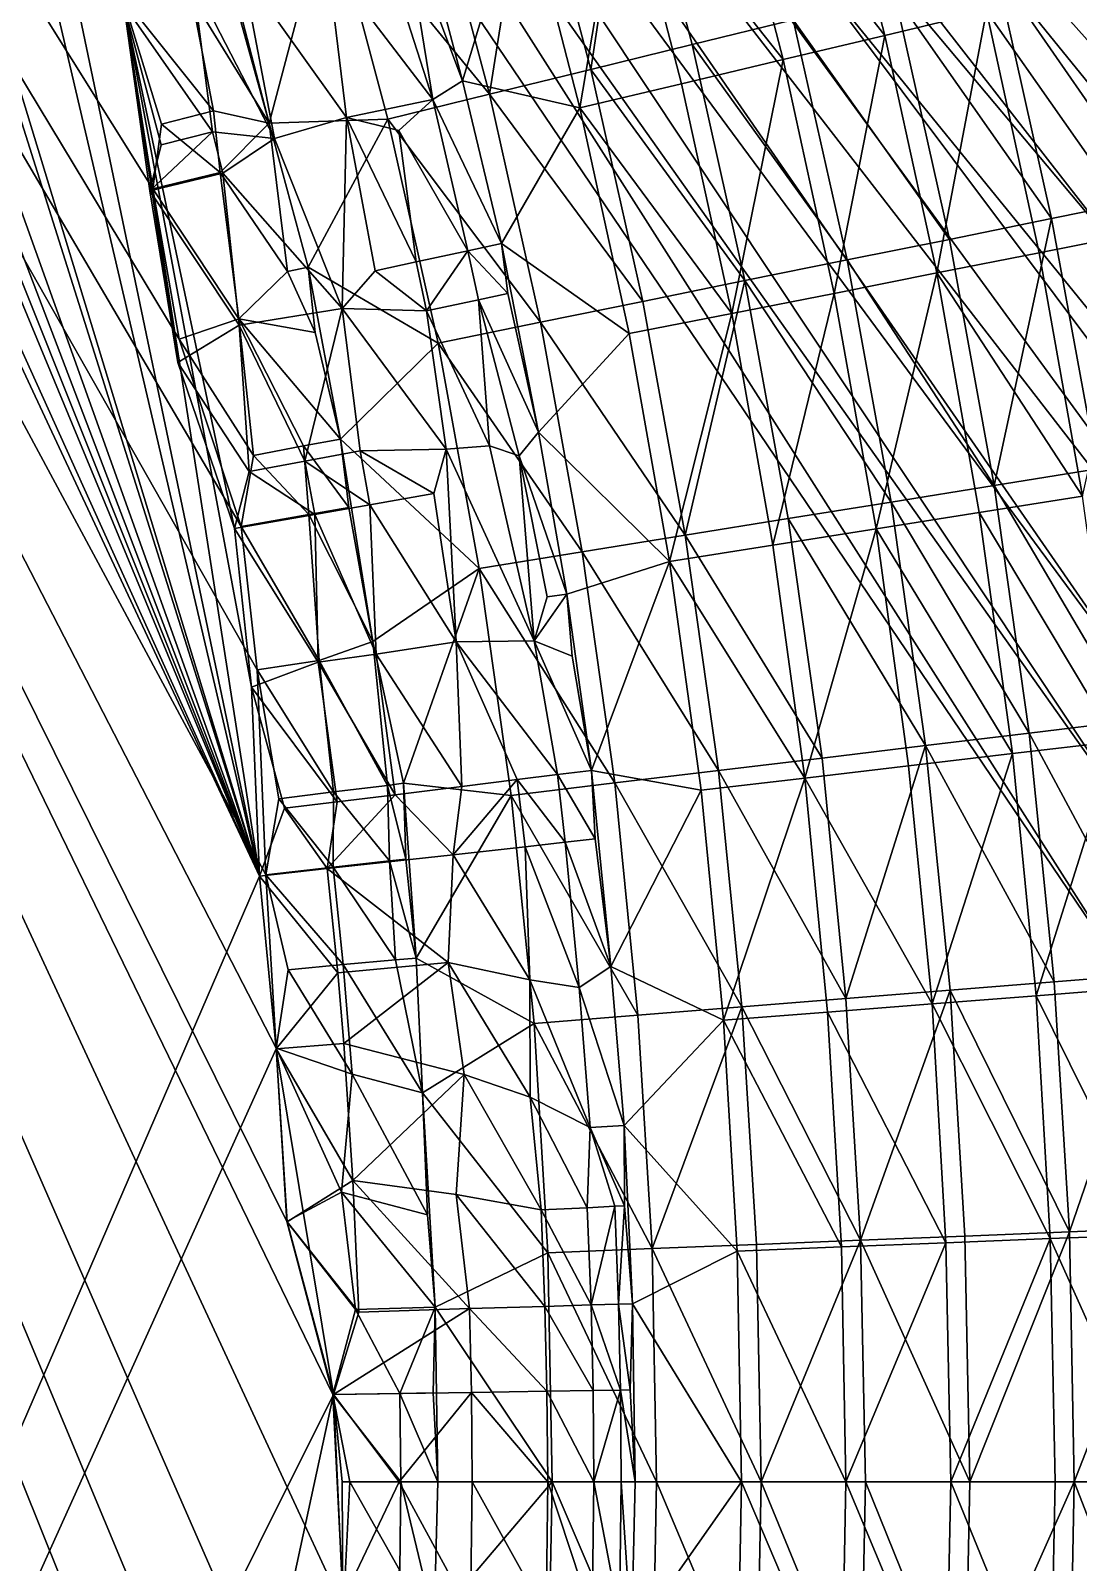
# Model space of a CAD drawing. Header units: metres. Extents: x -30 to 13953, y 0 to 4840.
# Drawn here: x 13424.1 to 13726.2, y 2396.8 to 2838.6 of the extents above; entities that cross this region are included whole.
import ezdxf

# ---------------------------------------------------------------- set-up
doc = ezdxf.new("R2010")
doc.units = ezdxf.units.M
doc.layers.add('SCOCCA', color=7, linetype='Continuous')

msp = doc.modelspace()

# ---------------------------------------------------------------- linework, layer by layer
at = {"layer": 'SCOCCA'}
for points in [[(13025, 3690, 1250), (13846.4, 2399.1, 1367), (13025, 1150, 1250)], [(13025, 3690, 1250), (13798.2, 2850.5, 1360.1), (13808.7, 2801.7, 1361.6)], [(13025, 3690, 1250), (13808.7, 2801.7, 1361.6), (13825.8, 2753.2, 1364.5)], [(13025, 3690, 1250), (13832.4, 2653.8, 1365), (13837.8, 2604.1, 1365.7)], [(13025, 3690, 1250), (13837.8, 2604.1, 1365.7), (13847.3, 2561.8, 1367.4)], [(13025, 3690, 1250), (13832.9, 2695.7, 1365.3), (13832.4, 2653.8, 1365)], [(13025, 3690, 1250), (13825.8, 2753.2, 1364.5), (13832.9, 2695.7, 1365.3)], [(13025, 3690, 1250), (13846.2, 2454.6, 1366.9), (13846.4, 2399.1, 1367)], [(13025, 3690, 1250), (13844.7, 2504.5, 1366.7), (13846.2, 2454.6, 1366.9)], [(13025, 3690, 1250), (13847.3, 2561.8, 1367.4), (13844.7, 2504.5, 1366.7)], [(12936.4, 3629, 4245), (13431, 1944.2, 4244.6), (13419.3, 1901.7, 4244.1)], [(12936.4, 3629, 4245), (13451.6, 1997.1, 4243.3), (13431, 1944.2, 4244.6)], [(12936.4, 3629, 4245), (13460.4, 2039, 4244.1), (13451.6, 1997.1, 4243.3)], [(12936.4, 3629, 4245), (13466.4, 2096.8, 4245), (13460.4, 2039, 4244.1)], [(12936.4, 3629, 4245), (13486.4, 2135.1, 4242.4), (13466.4, 2096.8, 4245)], [(12936.4, 3629, 4245), (13459.3, 2793, 4244.6), (13466.9, 2749.6, 4244.9)], [(12936.4, 3629, 4245), (13466.9, 2749.6, 4244.9), (13484.8, 2695.6, 4243.3)], [(12936.4, 3629, 4245), (13450.6, 2848.4, 4243.4), (13459.3, 2793, 4244.6)], [(12936.4, 3629, 4245), (13487.8, 2194.8, 4244.6), (13486.4, 2135.1, 4242.4)], [(12936.4, 3629, 4245), (13491.9, 2244.9, 4244.9), (13487.8, 2194.8, 4244.6)], [(12936.4, 3629, 4245), (13496, 2287.4, 4244.9), (13491.9, 2244.9, 4244.9)], [(12936.4, 3629, 4245), (13498, 2344.9, 4245), (13496, 2287.4, 4244.9)], [(12936.4, 3629, 4245), (13514.3, 2383.5, 4241.1), (13498, 2344.9, 4245)], [(12936.4, 3629, 4245), (13494.9, 2545.1, 4245), (13498, 2495.1, 4245)], [(12936.4, 3629, 4245), (13498, 2495.1, 4245), (13511.2, 2445.2, 4242.3)], [(12936.4, 3629, 4245), (13491.9, 2595.1, 4244.9), (13494.9, 2545.1, 4245)], [(12936.4, 3629, 4245), (13489.4, 2654.2, 4244.1), (13491.9, 2595.1, 4244.9)], [(12936.4, 3629, 4245), (13484.8, 2695.6, 4243.3), (13489.4, 2654.2, 4244.1)], [(12936.4, 3629, 4245), (13511.2, 2445.2, 4242.3), (13514.3, 2383.5, 4241.1)], [(13021.1, 3629, 1305), (13021.1, 1211, 1305), (13838.8, 2419.9, 1421.4)], [(13021.1, 3629, 1305), (13806.4, 2773.1, 1416.8), (13801.2, 2824.1, 1416.5)], [(13021.1, 3629, 1305), (13830, 2722.4, 1422.4), (13806.4, 2773.1, 1416.8)], [(13021.1, 3629, 1305), (13801.2, 2824.1, 1416.5), (13796.6, 2878.9, 1417.4)], [(13021.1, 3629, 1305), (13838.8, 2419.9, 1421.4), (13838, 2475.4, 1421.3)], [(13021.1, 3629, 1305), (13838, 2475.4, 1421.3), (13835.9, 2525.3, 1421)], [(13021.1, 3629, 1305), (13835.9, 2525.3, 1421), (13835.5, 2576, 1421.2)], [(13021.1, 3629, 1305), (13835.5, 2576, 1421.2), (13833.3, 2629.9, 1421.1)], [(13021.1, 3629, 1305), (13833.3, 2629.9, 1421.1), (13829.8, 2665.5, 1420.8)], [(13021.1, 3629, 1305), (13829.8, 2665.5, 1420.8), (13830, 2722.4, 1422.4)], [(13052.6, 3531.1, 4299.5), (12865.3, 1150, 4299.9), (13490.1, 2594.7, 4300)], [(13052.6, 3531.1, 4299.5), (13490.1, 2594.7, 4300), (13084.4, 3492, 4299.9)], [(13084.4, 3492, 4299.9), (13490.1, 2594.7, 4300), (13149.9, 3416.2, 4299.9)], [(13149.9, 3416.2, 4299.9), (13490.1, 2594.7, 4300), (13178.4, 3374.9, 4300)], [(13178.4, 3374.9, 4300), (13490.1, 2594.7, 4300), (13208, 3334.6, 4300)], [(13208, 3334.6, 4300), (13490.1, 2594.7, 4300), (13239.9, 3293.5, 4299.9)], [(13239.9, 3293.5, 4299.9), (13490.1, 2594.7, 4300), (13295.7, 3210.7, 4299.5)], [(13295.7, 3210.7, 4299.5), (13490.1, 2594.7, 4300), (13316.1, 3165.8, 4299.9)], [(13316.1, 3165.8, 4299.9), (13490.1, 2594.7, 4300), (13399.1, 2983.7, 4299.9)], [(13399.1, 2983.7, 4299.9), (13490.1, 2594.7, 4300), (13428.9, 2888.1, 4300)], [(13670.4, 2837.2, 3291.6), (13652.8, 2905.2, 3291.6), (13623.8, 2897.1, 3521.9)], [(13699.7, 2844.2, 3061.2), (13652.8, 2905.2, 3291.6), (13670.4, 2837.2, 3291.6)], [(13596.9, 2902, 3285.4), (13585.6, 2827.4, 3515.5), (13568, 2893.7, 3515.5)], [(13614.8, 2834.6, 3285.4), (13585.6, 2827.4, 3515.5), (13596.9, 2902, 3285.4)], [(13644, 2841.7, 3055.3), (13614.8, 2834.6, 3285.4), (13596.9, 2902, 3285.4)], [(13641.1, 2830.3, 3521.9), (13623.8, 2897.1, 3521.9), (13594.8, 2888.9, 3752.3)], [(13670.4, 2837.2, 3291.6), (13623.8, 2897.1, 3521.9), (13641.1, 2830.3, 3521.9)], [(13568, 2893.7, 3515.5), (13556.4, 2820.3, 3745.6), (13539.1, 2885.3, 3745.6)], [(13585.6, 2827.4, 3515.5), (13556.4, 2820.3, 3745.6), (13568, 2893.7, 3515.5)], [(13428.9, 2888.1, 4300), (13490.1, 2594.7, 4300), (13451, 2846, 4299.3)], [(13556.4, 2820.3, 3745.6), (13510.1, 2877, 3975.8), (13539.1, 2885.3, 3745.6)], [(13594.8, 2888.9, 3752.3), (13565.8, 2880.8, 3982.6), (13582.5, 2816.3, 3982.6)], [(13611.8, 2823.3, 3752.3), (13594.8, 2888.9, 3752.3), (13582.5, 2816.3, 3982.6)], [(13641.1, 2830.3, 3521.9), (13594.8, 2888.9, 3752.3), (13611.8, 2823.3, 3752.3)], [(13565.8, 2880.8, 3982.6), (13535.4, 2874.3, 4218), (13548.6, 2824.1, 4218)], [(13582.5, 2816.3, 3982.6), (13565.8, 2880.8, 3982.6), (13548.6, 2824.1, 4218)], [(13510.1, 2877, 3975.8), (13492.9, 2811.9, 4216.5), (13478.4, 2867.9, 4215)], [(13527.1, 2813.1, 3975.8), (13492.9, 2811.9, 4216.5), (13510.1, 2877, 3975.8)], [(13556.4, 2820.3, 3745.6), (13527.1, 2813.1, 3975.8), (13510.1, 2877, 3975.8)], [(13532, 2868.5, 4235.5), (13548.6, 2824.1, 4218), (13535.4, 2874.3, 4218)], [(13481.9, 2851.3, 4218.6), (13478.4, 2867.9, 4215), (13492.9, 2811.9, 4216.5)], [(13509.7, 2858.5, 4271.6), (13540.1, 2818.7, 4245.2), (13523.8, 2869.3, 4251)], [(13523.8, 2869.3, 4251), (13540.1, 2818.7, 4245.2), (13532, 2868.5, 4235.5)], [(13532, 2868.5, 4235.5), (13540.1, 2818.7, 4245.2), (13548.6, 2824.1, 4218)], [(13748, 2790.4, 2364.9), (13702.5, 2856, 2595), (13731.7, 2863.2, 2364.9)], [(13485.3, 2855.5, 4289.2), (13515.2, 2813.5, 4276.7), (13509.7, 2858.5, 4271.6)], [(13509.7, 2858.5, 4271.6), (13515.2, 2813.5, 4276.7), (13540.1, 2818.7, 4245.2)], [(13470.9, 2853.3, 4295.3), (13494.4, 2807.5, 4291), (13485.3, 2855.5, 4289.2)], [(13485.3, 2855.5, 4289.2), (13494.4, 2807.5, 4291), (13515.2, 2813.5, 4276.7)], [(13718.5, 2784.4, 2595), (13673.3, 2848.9, 2825.1), (13702.5, 2856, 2595)], [(13748, 2790.4, 2364.9), (13718.5, 2784.4, 2595), (13702.5, 2856, 2595)], [(13451, 2846, 4299.3), (13476.5, 2809.4, 4296.8), (13470.9, 2853.3, 4295.3)], [(13470.6, 2848.2, 4234.4), (13481.9, 2851.3, 4218.6), (13492.9, 2811.9, 4216.5)], [(13470.9, 2853.3, 4295.3), (13476.5, 2809.4, 4296.8), (13494.4, 2807.5, 4291)], [(13744.5, 2780.4, 2830.9), (13729, 2851.2, 2830.9), (13699.7, 2844.2, 3061.2)], [(13461.8, 2811.6, 4243.5), (13459.3, 2793, 4244.6), (13450.6, 2848.4, 4243.4)], [(13450.6, 2848.4, 4243.4), (13476.8, 2815.5, 4236.1), (13461.8, 2811.6, 4243.5)], [(13450.6, 2848.4, 4243.4), (13470.6, 2848.2, 4234.4), (13476.8, 2815.5, 4236.1)], [(13451, 2846, 4299.3), (13466.5, 2742.9, 4300), (13458.5, 2792.4, 4299.9)], [(13451, 2846, 4299.3), (13482.9, 2695, 4299.5), (13466.5, 2742.9, 4300)], [(13461.7, 2805.7, 4299.6), (13451, 2846, 4299.3), (13458.5, 2792.4, 4299.9)], [(13451, 2846, 4299.3), (13461.7, 2805.7, 4299.6), (13476.5, 2809.4, 4296.8)], [(13451, 2846, 4299.3), (13490.1, 2594.7, 4300), (13487.8, 2649.2, 4299.8)], [(13451, 2846, 4299.3), (13487.8, 2649.2, 4299.8), (13482.9, 2695, 4299.5)], [(13470.6, 2848.2, 4234.4), (13492.9, 2811.9, 4216.5), (13476.8, 2815.5, 4236.1)], [(13689, 2778.4, 2825.1), (13644, 2841.7, 3055.3), (13673.3, 2848.9, 2825.1)], [(13718.5, 2784.4, 2595), (13689, 2778.4, 2825.1), (13673.3, 2848.9, 2825.1)], [(13659.5, 2772.5, 3055.3), (13614.8, 2834.6, 3285.4), (13644, 2841.7, 3055.3)], [(13689, 2778.4, 2825.1), (13659.5, 2772.5, 3055.3), (13644, 2841.7, 3055.3)], [(13699.7, 2844.2, 3061.2), (13670.4, 2837.2, 3291.6), (13685.4, 2768.7, 3291.6)], [(13714.9, 2774.5, 3061.2), (13699.7, 2844.2, 3061.2), (13685.4, 2768.7, 3291.6)], [(13744.5, 2780.4, 2830.9), (13699.7, 2844.2, 3061.2), (13714.9, 2774.5, 3061.2)], [(13670.4, 2837.2, 3291.6), (13641.1, 2830.3, 3521.9), (13655.8, 2762.8, 3521.9)], [(13685.4, 2768.7, 3291.6), (13670.4, 2837.2, 3291.6), (13655.8, 2762.8, 3521.9)], [(13630, 2766.5, 3285.4), (13585.6, 2827.4, 3515.5), (13614.8, 2834.6, 3285.4)], [(13659.5, 2772.5, 3055.3), (13630, 2766.5, 3285.4), (13614.8, 2834.6, 3285.4)], [(13641.1, 2830.3, 3521.9), (13611.8, 2823.3, 3752.3), (13626.3, 2757, 3752.3)], [(13655.8, 2762.8, 3521.9), (13641.1, 2830.3, 3521.9), (13626.3, 2757, 3752.3)], [(13540.1, 2818.7, 4245.2), (13559.9, 2777.2, 4216.3), (13548.6, 2824.1, 4218)], [(13582.5, 2816.3, 3982.6), (13548.6, 2824.1, 4218), (13559.9, 2777.2, 4216.3)], [(13600.6, 2760.5, 3515.5), (13556.4, 2820.3, 3745.6), (13585.6, 2827.4, 3515.5)], [(13626.3, 2757, 3752.3), (13611.8, 2823.3, 3752.3), (13582.5, 2816.3, 3982.6)], [(13630, 2766.5, 3285.4), (13600.6, 2760.5, 3515.5), (13585.6, 2827.4, 3515.5)], [(13515.2, 2813.5, 4276.7), (13530.3, 2809.8, 4263.8), (13540.1, 2818.7, 4245.2)], [(13571.1, 2754.5, 3745.6), (13527.1, 2813.1, 3975.8), (13556.4, 2820.3, 3745.6)], [(13530.3, 2809.8, 4263.8), (13550.2, 2775.1, 4245.2), (13540.1, 2818.7, 4245.2)], [(13540.1, 2818.7, 4245.2), (13550.2, 2775.1, 4245.2), (13559.9, 2777.2, 4216.3)], [(13600.6, 2760.5, 3515.5), (13571.1, 2754.5, 3745.6), (13556.4, 2820.3, 3745.6)], [(13461.8, 2811.6, 4243.5), (13476.8, 2815.5, 4236.1), (13478.7, 2797.7, 4237.6)], [(13476.8, 2815.5, 4236.1), (13492.9, 2811.9, 4216.5), (13478.7, 2797.7, 4237.6)], [(13596.7, 2751.2, 3982.6), (13582.5, 2816.3, 3982.6), (13559.9, 2777.2, 4216.3)], [(13626.3, 2757, 3752.3), (13582.5, 2816.3, 3982.6), (13596.7, 2751.2, 3982.6)], [(13461.8, 2811.6, 4243.5), (13478.7, 2797.7, 4237.6), (13459.3, 2793, 4244.6)], [(13478.7, 2797.7, 4237.6), (13492.9, 2811.9, 4216.5), (13498.2, 2769.1, 4226.4)], [(13527.1, 2813.1, 3975.8), (13504.1, 2770.4, 4213.1), (13492.9, 2811.9, 4216.5)], [(13492.9, 2811.9, 4216.5), (13504.1, 2770.4, 4213.1), (13498.2, 2769.1, 4226.4)], [(13494.4, 2807.5, 4291), (13513.9, 2758.5, 4286.4), (13515.2, 2813.5, 4276.7)], [(13541.6, 2748.5, 3975.8), (13504.1, 2770.4, 4213.1), (13527.1, 2813.1, 3975.8)], [(13515.2, 2813.5, 4276.7), (13513.9, 2758.5, 4286.4), (13523.4, 2769.3, 4279.1)], [(13515.2, 2813.5, 4276.7), (13523.4, 2769.3, 4279.1), (13535.3, 2771.9, 4267.8)], [(13515.2, 2813.5, 4276.7), (13535.3, 2771.9, 4267.8), (13530.3, 2809.8, 4263.8)], [(13571.1, 2754.5, 3745.6), (13541.6, 2748.5, 3975.8), (13527.1, 2813.1, 3975.8)], [(13461.7, 2805.7, 4299.6), (13458.5, 2792.4, 4299.9), (13476.5, 2809.4, 4296.8)], [(13476.5, 2809.4, 4296.8), (13458.5, 2792.4, 4299.9), (13479.5, 2797.5, 4296.8)], [(13476.5, 2809.4, 4296.8), (13479.5, 2797.5, 4296.8), (13494.4, 2807.5, 4291)], [(13479.5, 2797.5, 4296.8), (13513.9, 2758.5, 4286.4), (13494.4, 2807.5, 4291)], [(13530.3, 2809.8, 4263.8), (13535.3, 2771.9, 4267.8), (13550.2, 2775.1, 4245.2)], [(13458.5, 2792.4, 4299.9), (13484.2, 2753.6, 4297.7), (13479.5, 2797.5, 4296.8)], [(13459.3, 2793, 4244.6), (13478.7, 2797.7, 4237.6), (13484.1, 2755.5, 4239.3)], [(13478.7, 2797.7, 4237.6), (13498.2, 2769.1, 4226.4), (13484.1, 2755.5, 4239.3)], [(13479.5, 2797.5, 4296.8), (13484.2, 2753.6, 4297.7), (13513.9, 2758.5, 4286.4)], [(13484.2, 2753.6, 4297.7), (13458.5, 2792.4, 4299.9), (13466.5, 2742.9, 4300)], [(13459.3, 2793, 4244.6), (13484.1, 2755.5, 4239.3), (13466.9, 2749.6, 4244.9)], [(13748, 2790.4, 2364.9), (13731.7, 2712.2, 2595), (13718.5, 2784.4, 2595)], [(13718.5, 2784.4, 2595), (13701.9, 2707.4, 2825.1), (13689, 2778.4, 2825.1)], [(13731.7, 2712.2, 2595), (13701.9, 2707.4, 2825.1), (13718.5, 2784.4, 2595)], [(13744.5, 2780.4, 2830.9), (13714.9, 2774.5, 3061.2), (13727.4, 2704.3, 3061.2)], [(13535.3, 2771.9, 4267.8), (13538.2, 2757.8, 4267.8), (13550.2, 2775.1, 4245.2)], [(13550.2, 2775.1, 4245.2), (13538.2, 2757.8, 4267.8), (13553.2, 2761, 4245.2)], [(13550.2, 2775.1, 4245.2), (13561.7, 2762.8, 4223), (13559.9, 2777.2, 4216.3)], [(13550.2, 2775.1, 4245.2), (13553.2, 2761, 4245.2), (13561.7, 2762.8, 4223)], [(13561.7, 2762.8, 4223), (13570.5, 2722.8, 4218), (13559.9, 2777.2, 4216.3)], [(13596.7, 2751.2, 3982.6), (13559.9, 2777.2, 4216.3), (13570.5, 2722.8, 4218)], [(13701.9, 2707.4, 2825.1), (13659.5, 2772.5, 3055.3), (13689, 2778.4, 2825.1)], [(13498.2, 2769.1, 4226.4), (13504.1, 2770.4, 4213.1), (13506.1, 2751.5, 4218.6)], [(13506.1, 2751.5, 4218.6), (13504.1, 2770.4, 4213.1), (13513.4, 2720.8, 4215)], [(13541.6, 2748.5, 3975.8), (13513.4, 2720.8, 4215), (13504.1, 2770.4, 4213.1)], [(13523.4, 2769.3, 4279.1), (13538.2, 2757.8, 4267.8), (13535.3, 2771.9, 4267.8)], [(13672.2, 2702.6, 3055.3), (13630, 2766.5, 3285.4), (13659.5, 2772.5, 3055.3)], [(13701.9, 2707.4, 2825.1), (13672.2, 2702.6, 3055.3), (13659.5, 2772.5, 3055.3)], [(13727.4, 2704.3, 3061.2), (13714.9, 2774.5, 3061.2), (13685.4, 2768.7, 3291.6)], [(13484.1, 2755.5, 4239.3), (13498.2, 2769.1, 4226.4), (13506.1, 2751.5, 4218.6)], [(13523.4, 2769.3, 4279.1), (13513.9, 2758.5, 4286.4), (13538.2, 2757.8, 4267.8)], [(13630, 2766.5, 3285.4), (13612.8, 2693.1, 3515.5), (13600.6, 2760.5, 3515.5)], [(13642.5, 2697.9, 3285.4), (13612.8, 2693.1, 3515.5), (13630, 2766.5, 3285.4)], [(13672.2, 2702.6, 3055.3), (13642.5, 2697.9, 3285.4), (13630, 2766.5, 3285.4)], [(13685.4, 2768.7, 3291.6), (13655.8, 2762.8, 3521.9), (13667.9, 2694.9, 3521.9)], [(13697.6, 2699.6, 3291.6), (13685.4, 2768.7, 3291.6), (13667.9, 2694.9, 3521.9)], [(13727.4, 2704.3, 3061.2), (13685.4, 2768.7, 3291.6), (13697.6, 2699.6, 3291.6)], [(13553.2, 2761, 4245.2), (13570.5, 2722.8, 4218), (13561.7, 2762.8, 4223)], [(13655.8, 2762.8, 3521.9), (13626.3, 2757, 3752.3), (13638.1, 2690.2, 3752.3)], [(13667.9, 2694.9, 3521.9), (13655.8, 2762.8, 3521.9), (13638.1, 2690.2, 3752.3)], [(13484.2, 2753.6, 4297.7), (13503.2, 2714.4, 4295.3), (13513.9, 2758.5, 4286.4)], [(13513.9, 2758.5, 4286.4), (13503.2, 2714.4, 4295.3), (13519.1, 2717.4, 4288.3)], [(13513.9, 2758.5, 4286.4), (13519.1, 2717.4, 4288.3), (13543.9, 2717.9, 4269.6)], [(13513.9, 2758.5, 4286.4), (13543.9, 2717.9, 4269.6), (13538.2, 2757.8, 4267.8)], [(13538.2, 2757.8, 4267.8), (13556.4, 2718.8, 4254.6), (13553.2, 2761, 4245.2)], [(13538.2, 2757.8, 4267.8), (13543.9, 2717.9, 4269.6), (13556.4, 2718.8, 4254.6)], [(13553.2, 2761, 4245.2), (13556.4, 2718.8, 4254.6), (13565, 2716, 4239.5)], [(13553.2, 2761, 4245.2), (13565, 2716, 4239.5), (13570.5, 2722.8, 4218)], [(13612.8, 2693.1, 3515.5), (13571.1, 2754.5, 3745.6), (13600.6, 2760.5, 3515.5)], [(13626.3, 2757, 3752.3), (13596.7, 2751.2, 3982.6), (13608.3, 2685.5, 3982.6)], [(13638.1, 2690.2, 3752.3), (13626.3, 2757, 3752.3), (13608.3, 2685.5, 3982.6)], [(13484.2, 2753.6, 4297.7), (13466.5, 2742.9, 4300), (13487.1, 2711.4, 4298.9)], [(13484.1, 2755.5, 4239.3), (13488.4, 2716.1, 4241.2), (13466.9, 2749.6, 4244.9)], [(13484.1, 2755.5, 4239.3), (13502.8, 2718.8, 4232.7), (13488.4, 2716.1, 4241.2)], [(13484.1, 2755.5, 4239.3), (13513.4, 2720.8, 4215), (13502.8, 2718.8, 4232.7)], [(13484.1, 2755.5, 4239.3), (13506.1, 2751.5, 4218.6), (13513.4, 2720.8, 4215)], [(13484.2, 2753.6, 4297.7), (13487.1, 2711.4, 4298.9), (13503.2, 2714.4, 4295.3)], [(13583.1, 2688.3, 3745.6), (13541.6, 2748.5, 3975.8), (13571.1, 2754.5, 3745.6)], [(13612.8, 2693.1, 3515.5), (13583.1, 2688.3, 3745.6), (13571.1, 2754.5, 3745.6)], [(13488.4, 2716.1, 4241.2), (13484.8, 2695.6, 4243.3), (13466.9, 2749.6, 4244.9)], [(13553.4, 2683.5, 3975.8), (13513.4, 2720.8, 4215), (13541.6, 2748.5, 3975.8)], [(13583.1, 2688.3, 3745.6), (13553.4, 2683.5, 3975.8), (13541.6, 2748.5, 3975.8)], [(13608.3, 2685.5, 3982.6), (13596.7, 2751.2, 3982.6), (13570.5, 2722.8, 4218)], [(13487.1, 2711.4, 4298.9), (13466.5, 2742.9, 4300), (13482.9, 2695, 4299.5)], [(13565, 2716, 4239.5), (13578.7, 2676.1, 4216.3), (13570.5, 2722.8, 4218)], [(13608.3, 2685.5, 3982.6), (13570.5, 2722.8, 4218), (13578.7, 2676.1, 4216.3)], [(13488.4, 2716.1, 4241.2), (13502.8, 2718.8, 4232.7), (13504.3, 2699, 4234.4)], [(13502.8, 2718.8, 4232.7), (13513.4, 2720.8, 4215), (13515.8, 2701.1, 4218.6)], [(13502.8, 2718.8, 4232.7), (13515.8, 2701.1, 4218.6), (13504.3, 2699, 4234.4)], [(13503.2, 2714.4, 4295.3), (13521.9, 2701.8, 4288.3), (13519.1, 2717.4, 4288.3)], [(13515.8, 2701.1, 4218.6), (13513.4, 2720.8, 4215), (13522.8, 2662.4, 4216.5)], [(13553.4, 2683.5, 3975.8), (13522.8, 2662.4, 4216.5), (13513.4, 2720.8, 4215)], [(13519.1, 2717.4, 4288.3), (13540.4, 2705.1, 4275.4), (13543.9, 2717.9, 4269.6)], [(13519.1, 2717.4, 4288.3), (13521.9, 2701.8, 4288.3), (13540.4, 2705.1, 4275.4)], [(13540.4, 2705.1, 4275.4), (13546.8, 2662.3, 4275.1), (13543.9, 2717.9, 4269.6)], [(13543.9, 2717.9, 4269.6), (13569.3, 2662.6, 4247.9), (13556.4, 2718.8, 4254.6)], [(13543.9, 2717.9, 4269.6), (13546.8, 2662.3, 4275.1), (13569.3, 2662.6, 4247.9)], [(13556.4, 2718.8, 4254.6), (13569.3, 2662.6, 4247.9), (13565, 2716, 4239.5)], [(13488.4, 2716.1, 4241.2), (13504.3, 2699, 4234.4), (13484.8, 2695.6, 4243.3)], [(13487.1, 2711.4, 4298.9), (13506, 2699, 4295.3), (13503.2, 2714.4, 4295.3)], [(13503.2, 2714.4, 4295.3), (13506, 2699, 4295.3), (13521.9, 2701.8, 4288.3)], [(13565, 2716, 4239.5), (13569.3, 2662.6, 4247.9), (13573, 2675.3, 4237)], [(13565, 2716, 4239.5), (13573, 2675.3, 4237), (13578.7, 2676.1, 4216.3)], [(13487.1, 2711.4, 4298.9), (13482.9, 2695, 4299.5), (13506, 2699, 4295.3)], [(13741.9, 2639.6, 2595), (13701.9, 2707.4, 2825.1), (13731.7, 2712.2, 2595)], [(13521.9, 2701.8, 4288.3), (13546.8, 2662.3, 4275.1), (13540.4, 2705.1, 4275.4)], [(13712, 2636, 2825.1), (13672.2, 2702.6, 3055.3), (13701.9, 2707.4, 2825.1)], [(13737.1, 2633.6, 3061.2), (13727.4, 2704.3, 3061.2), (13697.6, 2699.6, 3291.6)], [(13741.9, 2639.6, 2595), (13712, 2636, 2825.1), (13701.9, 2707.4, 2825.1)], [(13504.3, 2699, 4234.4), (13515.8, 2701.1, 4218.6), (13522.8, 2662.4, 4216.5)], [(13506, 2699, 4295.3), (13523.7, 2658.8, 4291), (13521.9, 2701.8, 4288.3)], [(13521.9, 2701.8, 4288.3), (13523.7, 2658.8, 4291), (13546.8, 2662.3, 4275.1)], [(13682.1, 2632.4, 3055.3), (13642.5, 2697.9, 3285.4), (13672.2, 2702.6, 3055.3)], [(13707.2, 2630.1, 3291.6), (13697.6, 2699.6, 3291.6), (13667.9, 2694.9, 3521.9)], [(13712, 2636, 2825.1), (13682.1, 2632.4, 3055.3), (13672.2, 2702.6, 3055.3)], [(13737.1, 2633.6, 3061.2), (13697.6, 2699.6, 3291.6), (13707.2, 2630.1, 3291.6)], [(13482.9, 2695, 4299.5), (13507, 2656.4, 4296.8), (13506, 2699, 4295.3)], [(13482.9, 2695, 4299.5), (13487.8, 2649.2, 4299.8), (13507, 2656.4, 4296.8)], [(13484.8, 2695.6, 4243.3), (13504.3, 2699, 4234.4), (13507.3, 2656.9, 4236.9)], [(13484.8, 2695.6, 4243.3), (13507.3, 2656.9, 4236.9), (13489.4, 2654.2, 4244.1)], [(13504.3, 2699, 4234.4), (13522.8, 2662.4, 4216.5), (13507.3, 2656.9, 4236.9)], [(13506, 2699, 4295.3), (13507, 2656.4, 4296.8), (13523.7, 2658.8, 4291)], [(13652.3, 2628.8, 3285.4), (13612.8, 2693.1, 3515.5), (13642.5, 2697.9, 3285.4)], [(13682.1, 2632.4, 3055.3), (13652.3, 2628.8, 3285.4), (13642.5, 2697.9, 3285.4)], [(13622.4, 2625.2, 3515.5), (13583.1, 2688.3, 3745.6), (13612.8, 2693.1, 3515.5)], [(13652.3, 2628.8, 3285.4), (13622.4, 2625.2, 3515.5), (13612.8, 2693.1, 3515.5)], [(13667.9, 2694.9, 3521.9), (13638.1, 2690.2, 3752.3), (13647.3, 2623, 3752.3)], [(13677.2, 2626.5, 3521.9), (13667.9, 2694.9, 3521.9), (13647.3, 2623, 3752.3)], [(13707.2, 2630.1, 3291.6), (13667.9, 2694.9, 3521.9), (13677.2, 2626.5, 3521.9)], [(13592.5, 2621.6, 3745.6), (13553.4, 2683.5, 3975.8), (13583.1, 2688.3, 3745.6)], [(13622.4, 2625.2, 3515.5), (13592.5, 2621.6, 3745.6), (13583.1, 2688.3, 3745.6)], [(13647.3, 2623, 3752.3), (13638.1, 2690.2, 3752.3), (13608.3, 2685.5, 3982.6)], [(13553.4, 2683.5, 3975.8), (13531.6, 2621.5, 4207.4), (13522.8, 2662.4, 4216.5)], [(13562.7, 2618, 3975.8), (13531.6, 2621.5, 4207.4), (13553.4, 2683.5, 3975.8)], [(13592.5, 2621.6, 3745.6), (13562.7, 2618, 3975.8), (13553.4, 2683.5, 3975.8)], [(13608.3, 2685.5, 3982.6), (13578.7, 2676.1, 4216.3), (13585.8, 2625.2, 4216.3)], [(13617.4, 2619.5, 3982.6), (13608.3, 2685.5, 3982.6), (13585.8, 2625.2, 4216.3)], [(13647.3, 2623, 3752.3), (13608.3, 2685.5, 3982.6), (13617.4, 2619.5, 3982.6)], [(13578.7, 2676.1, 4216.3), (13569.3, 2662.6, 4247.9), (13580.2, 2658.2, 4223)], [(13573, 2675.3, 4237), (13569.3, 2662.6, 4247.9), (13578.7, 2676.1, 4216.3)], [(13580.2, 2658.2, 4223), (13585.8, 2625.2, 4216.3), (13578.7, 2676.1, 4216.3)], [(13507.3, 2656.9, 4236.9), (13522.8, 2662.4, 4216.5), (13527, 2620.9, 4220.6)], [(13522.8, 2662.4, 4216.5), (13531.6, 2621.5, 4207.4), (13527, 2620.9, 4220.6)], [(13523.7, 2658.8, 4291), (13548.4, 2620.6, 4278.8), (13546.8, 2662.3, 4275.1)], [(13546.8, 2662.3, 4275.1), (13576, 2624, 4245.2), (13569.3, 2662.6, 4247.9)], [(13546.8, 2662.3, 4275.1), (13548.4, 2620.6, 4278.8), (13564.4, 2622.6, 4263.8)], [(13546.8, 2662.3, 4275.1), (13564.4, 2622.6, 4263.8), (13576, 2624, 4245.2)], [(13569.3, 2662.6, 4247.9), (13576, 2624, 4245.2), (13585.8, 2625.2, 4216.3)], [(13569.3, 2662.6, 4247.9), (13585.8, 2625.2, 4216.3), (13580.2, 2658.2, 4223)], [(13487.8, 2649.2, 4299.8), (13512.5, 2616.2, 4296.8), (13507, 2656.4, 4296.8)], [(13489.4, 2654.2, 4244.1), (13507.3, 2656.9, 4236.9), (13511.4, 2619, 4237.6)], [(13507, 2656.4, 4296.8), (13529.2, 2618.2, 4291), (13523.7, 2658.8, 4291)], [(13507, 2656.4, 4296.8), (13512.5, 2616.2, 4296.8), (13529.2, 2618.2, 4291)], [(13507.3, 2656.9, 4236.9), (13527, 2620.9, 4220.6), (13511.4, 2619, 4237.6)], [(13523.7, 2658.8, 4291), (13529.2, 2618.2, 4291), (13548.4, 2620.6, 4278.8)], [(13495.7, 2617, 4244.2), (13491.9, 2595.1, 4244.9), (13489.4, 2654.2, 4244.1)], [(13489.4, 2654.2, 4244.1), (13511.4, 2619, 4237.6), (13495.7, 2617, 4244.2)], [(13497.3, 2614.3, 4299.6), (13487.8, 2649.2, 4299.8), (13490.1, 2594.7, 4300)], [(13487.8, 2649.2, 4299.8), (13497.3, 2614.3, 4299.6), (13512.5, 2616.2, 4296.8)], [(13749.2, 2566.6, 2595), (13712, 2636, 2825.1), (13741.9, 2639.6, 2595)], [(13719.2, 2564.2, 2825.1), (13682.1, 2632.4, 3055.3), (13712, 2636, 2825.1)], [(13737.1, 2633.6, 3061.2), (13707.2, 2630.1, 3291.6), (13714, 2560.2, 3291.6)], [(13749.2, 2566.6, 2595), (13719.2, 2564.2, 2825.1), (13712, 2636, 2825.1)], [(13744, 2562.6, 3061.2), (13737.1, 2633.6, 3061.2), (13714, 2560.2, 3291.6)], [(13659.2, 2559.4, 3285.4), (13622.4, 2625.2, 3515.5), (13652.3, 2628.8, 3285.4)], [(13682.1, 2632.4, 3055.3), (13659.2, 2559.4, 3285.4), (13652.3, 2628.8, 3285.4)], [(13689.2, 2561.8, 3055.3), (13659.2, 2559.4, 3285.4), (13682.1, 2632.4, 3055.3)], [(13707.2, 2630.1, 3291.6), (13677.2, 2626.5, 3521.9), (13684, 2557.9, 3521.9)], [(13719.2, 2564.2, 2825.1), (13689.2, 2561.8, 3055.3), (13682.1, 2632.4, 3055.3)], [(13714, 2560.2, 3291.6), (13707.2, 2630.1, 3291.6), (13684, 2557.9, 3521.9)], [(13576, 2624, 4245.2), (13586.9, 2605.5, 4223), (13585.8, 2625.2, 4216.3)], [(13586.9, 2605.5, 4223), (13591.4, 2568.7, 4218), (13585.8, 2625.2, 4216.3)], [(13617.4, 2619.5, 3982.6), (13585.8, 2625.2, 4216.3), (13591.4, 2568.7, 4218)], [(13629.2, 2557, 3515.5), (13592.5, 2621.6, 3745.6), (13622.4, 2625.2, 3515.5)], [(13659.2, 2559.4, 3285.4), (13629.2, 2557, 3515.5), (13622.4, 2625.2, 3515.5)], [(13684, 2557.9, 3521.9), (13677.2, 2626.5, 3521.9), (13647.3, 2623, 3752.3)], [(13511.4, 2619, 4237.6), (13527, 2620.9, 4220.6), (13527.6, 2599.1, 4224.5)], [(13527, 2620.9, 4220.6), (13531.6, 2621.5, 4207.4), (13532.3, 2599.6, 4214.6)], [(13527, 2620.9, 4220.6), (13532.3, 2599.6, 4214.6), (13527.6, 2599.1, 4224.5)], [(13529.2, 2618.2, 4291), (13545.9, 2600.9, 4281.9), (13548.4, 2620.6, 4278.8)], [(13532.3, 2599.6, 4214.6), (13531.6, 2621.5, 4207.4), (13535.3, 2571.1, 4213.1)], [(13562.7, 2618, 3975.8), (13535.3, 2571.1, 4213.1), (13531.6, 2621.5, 4207.4)], [(13548.4, 2620.6, 4278.8), (13545.9, 2600.9, 4281.9), (13564.4, 2622.6, 4263.8)], [(13564.4, 2622.6, 4263.8), (13545.9, 2600.9, 4281.9), (13566.7, 2603.2, 4263.8)], [(13599.2, 2554.6, 3745.6), (13562.7, 2618, 3975.8), (13592.5, 2621.6, 3745.6)], [(13564.4, 2622.6, 4263.8), (13578.2, 2604.5, 4245.2), (13576, 2624, 4245.2)], [(13564.4, 2622.6, 4263.8), (13566.7, 2603.2, 4263.8), (13578.2, 2604.5, 4245.2)], [(13576, 2624, 4245.2), (13578.2, 2604.5, 4245.2), (13586.9, 2605.5, 4223)], [(13629.2, 2557, 3515.5), (13599.2, 2554.6, 3745.6), (13592.5, 2621.6, 3745.6)], [(13647.3, 2623, 3752.3), (13617.4, 2619.5, 3982.6), (13623.9, 2553.2, 3982.6)], [(13653.9, 2555.5, 3752.3), (13647.3, 2623, 3752.3), (13623.9, 2553.2, 3982.6)], [(13684, 2557.9, 3521.9), (13647.3, 2623, 3752.3), (13653.9, 2555.5, 3752.3)], [(13495.7, 2617, 4244.2), (13511.3, 2597.3, 4238.8), (13491.9, 2595.1, 4244.9)], [(13495.7, 2617, 4244.2), (13511.4, 2619, 4237.6), (13511.3, 2597.3, 4238.8)], [(13497.3, 2614.3, 4299.6), (13509.6, 2596.9, 4297.7), (13512.5, 2616.2, 4296.8)], [(13512.5, 2616.2, 4296.8), (13509.6, 2596.9, 4297.7), (13529.2, 2618.2, 4291)], [(13529.2, 2618.2, 4291), (13509.6, 2596.9, 4297.7), (13545.9, 2600.9, 4281.9)], [(13511.4, 2619, 4237.6), (13527.6, 2599.1, 4224.5), (13511.3, 2597.3, 4238.8)], [(13569.3, 2552.2, 3975.8), (13535.3, 2571.1, 4213.1), (13562.7, 2618, 3975.8)], [(13599.2, 2554.6, 3745.6), (13569.3, 2552.2, 3975.8), (13562.7, 2618, 3975.8)], [(13623.9, 2553.2, 3982.6), (13617.4, 2619.5, 3982.6), (13591.4, 2568.7, 4218)], [(13497.3, 2614.3, 4299.6), (13490.1, 2594.7, 4300), (13509.6, 2596.9, 4297.7)], [(13545.9, 2600.9, 4281.9), (13568, 2564.8, 4266.5), (13566.7, 2603.2, 4263.8)], [(13566.7, 2603.2, 4263.8), (13582.3, 2562.6, 4245.2), (13578.2, 2604.5, 4245.2)], [(13566.7, 2603.2, 4263.8), (13568, 2564.8, 4266.5), (13582.3, 2562.6, 4245.2)], [(13578.2, 2604.5, 4245.2), (13591.4, 2568.7, 4218), (13586.9, 2605.5, 4223)], [(13578.2, 2604.5, 4245.2), (13582.3, 2562.6, 4245.2), (13591.4, 2568.7, 4218)], [(13509.6, 2596.9, 4297.7), (13544.5, 2569.8, 4285.2), (13545.9, 2600.9, 4281.9)], [(13511.3, 2597.3, 4238.8), (13527.6, 2599.1, 4224.5), (13529.3, 2570.6, 4226.4)], [(13527.6, 2599.1, 4224.5), (13532.3, 2599.6, 4214.6), (13535.3, 2571.1, 4213.1)], [(13527.6, 2599.1, 4224.5), (13535.3, 2571.1, 4213.1), (13529.3, 2570.6, 4226.4)], [(13545.9, 2600.9, 4281.9), (13544.5, 2569.8, 4285.2), (13568, 2564.8, 4266.5)], [(13490.1, 2594.7, 4300), (12865.3, 1150, 4299.9), (13494.9, 2544.9, 4300)], [(13509.6, 2596.9, 4297.7), (13490.1, 2594.7, 4300), (13512.7, 2566.8, 4297.7)], [(13512.7, 2566.8, 4297.7), (13490.1, 2594.7, 4300), (13494.9, 2544.9, 4300)], [(13491.9, 2595.1, 4244.9), (13511.3, 2597.3, 4238.8), (13514.2, 2569.2, 4238.8)], [(13498.4, 2567.7, 4244.7), (13494.9, 2545.1, 4245), (13491.9, 2595.1, 4244.9)], [(13491.9, 2595.1, 4244.9), (13514.2, 2569.2, 4238.8), (13498.4, 2567.7, 4244.7)], [(13509.6, 2596.9, 4297.7), (13512.7, 2566.8, 4297.7), (13544.5, 2569.8, 4285.2)], [(13511.3, 2597.3, 4238.8), (13529.3, 2570.6, 4226.4), (13514.2, 2569.2, 4238.8)], [(13498.4, 2567.7, 4244.7), (13516.8, 2537.6, 4238.6), (13494.9, 2545.1, 4245)], [(13498.4, 2567.7, 4244.7), (13514.2, 2569.2, 4238.8), (13516.8, 2537.6, 4238.6)], [(13512.7, 2566.8, 4297.7), (13514.4, 2546.5, 4297.7), (13544.5, 2569.8, 4285.2)], [(13514.2, 2569.2, 4238.8), (13529.3, 2570.6, 4226.4), (13537.1, 2532.2, 4216.5)], [(13514.2, 2569.2, 4238.8), (13537.1, 2532.2, 4216.5), (13516.8, 2537.6, 4238.6)], [(13544.5, 2569.8, 4285.2), (13514.4, 2546.5, 4297.7), (13549.1, 2537.5, 4284.1)], [(13529.3, 2570.6, 4226.4), (13535.3, 2571.1, 4213.1), (13537.1, 2532.2, 4216.5)], [(13569.3, 2552.2, 3975.8), (13537.1, 2532.2, 4216.5), (13535.3, 2571.1, 4213.1)], [(13544.5, 2569.8, 4285.2), (13549.1, 2537.5, 4284.1), (13568.1, 2531, 4269.1)], [(13544.5, 2569.8, 4285.2), (13568.1, 2531, 4269.1), (13568, 2564.8, 4266.5)], [(13582.3, 2562.6, 4245.2), (13595.2, 2522.8, 4216.3), (13591.4, 2568.7, 4218)], [(13623.9, 2553.2, 3982.6), (13591.4, 2568.7, 4218), (13595.2, 2522.8, 4216.3)], [(13512.7, 2566.8, 4297.7), (13494.9, 2544.9, 4300), (13514.4, 2546.5, 4297.7)], [(13568, 2564.8, 4266.5), (13568.1, 2531, 4269.1), (13585.4, 2522.2, 4245.2)], [(13568, 2564.8, 4266.5), (13585.4, 2522.2, 4245.2), (13582.3, 2562.6, 4245.2)], [(13582.3, 2562.6, 4245.2), (13585.4, 2522.2, 4245.2), (13595.2, 2522.8, 4216.3)], [(13723.6, 2492.1, 2825.1), (13689.2, 2561.8, 3055.3), (13719.2, 2564.2, 2825.1)], [(13748.2, 2491.3, 3061.2), (13744, 2562.6, 3061.2), (13714, 2560.2, 3291.6)], [(13749.2, 2566.6, 2595), (13723.6, 2492.1, 2825.1), (13719.2, 2564.2, 2825.1)], [(13753.6, 2493.4, 2595), (13723.6, 2492.1, 2825.1), (13749.2, 2566.6, 2595)], [(13663.4, 2489.7, 3285.4), (13629.2, 2557, 3515.5), (13659.2, 2559.4, 3285.4)], [(13689.2, 2561.8, 3055.3), (13663.4, 2489.7, 3285.4), (13659.2, 2559.4, 3285.4)], [(13693.5, 2490.9, 3055.3), (13663.4, 2489.7, 3285.4), (13689.2, 2561.8, 3055.3)], [(13718.1, 2490.2, 3291.6), (13714, 2560.2, 3291.6), (13684, 2557.9, 3521.9)], [(13723.6, 2492.1, 2825.1), (13693.5, 2490.9, 3055.3), (13689.2, 2561.8, 3055.3)], [(13748.2, 2491.3, 3061.2), (13714, 2560.2, 3291.6), (13718.1, 2490.2, 3291.6)], [(13603.3, 2487.3, 3745.6), (13569.3, 2552.2, 3975.8), (13599.2, 2554.6, 3745.6)], [(13629.2, 2557, 3515.5), (13603.3, 2487.3, 3745.6), (13599.2, 2554.6, 3745.6)], [(13633.4, 2488.5, 3515.5), (13603.3, 2487.3, 3745.6), (13629.2, 2557, 3515.5)], [(13657.9, 2487.8, 3752.3), (13653.9, 2555.5, 3752.3), (13623.9, 2553.2, 3982.6)], [(13663.4, 2489.7, 3285.4), (13633.4, 2488.5, 3515.5), (13629.2, 2557, 3515.5)], [(13688, 2489, 3521.9), (13684, 2557.9, 3521.9), (13653.9, 2555.5, 3752.3)], [(13688, 2489, 3521.9), (13653.9, 2555.5, 3752.3), (13657.9, 2487.8, 3752.3)], [(13718.1, 2490.2, 3291.6), (13684, 2557.9, 3521.9), (13688, 2489, 3521.9)], [(13573.2, 2486.1, 3975.8), (13537.1, 2532.2, 4216.5), (13569.3, 2552.2, 3975.8)], [(13603.3, 2487.3, 3745.6), (13573.2, 2486.1, 3975.8), (13569.3, 2552.2, 3975.8)], [(13627.8, 2486.6, 3982.6), (13623.9, 2553.2, 3982.6), (13595.2, 2522.8, 4216.3)], [(13657.9, 2487.8, 3752.3), (13623.9, 2553.2, 3982.6), (13627.8, 2486.6, 3982.6)], [(13494.9, 2544.9, 4300), (12865.3, 1150, 4299.9), (13511.4, 2445.2, 4298.6)], [(13514.4, 2546.5, 4297.7), (13494.9, 2544.9, 4300), (13517, 2506.9, 4297.7)], [(13513.7, 2503.6, 4241), (13498, 2495.1, 4245), (13494.9, 2545.1, 4245)], [(13516.8, 2537.6, 4238.6), (13513.7, 2503.6, 4241), (13494.9, 2545.1, 4245)], [(13494.9, 2544.9, 4300), (13511.4, 2445.2, 4298.6), (13498.1, 2495, 4300)], [(13517, 2506.9, 4297.7), (13494.9, 2544.9, 4300), (13498.1, 2495, 4300)], [(13514.4, 2546.5, 4297.7), (13517, 2506.9, 4297.7), (13549.1, 2537.5, 4284.1)], [(13516.8, 2537.6, 4238.6), (13538.5, 2497, 4218.6), (13513.7, 2503.6, 4241)], [(13516.8, 2537.6, 4238.6), (13537.1, 2532.2, 4216.5), (13538.5, 2497, 4218.6)], [(13549.1, 2537.5, 4284.1), (13517, 2506.9, 4297.7), (13546.8, 2502.9, 4286.7)], [(13549.1, 2537.5, 4284.1), (13546.8, 2502.9, 4286.7), (13571.3, 2498.5, 4267.8)], [(13549.1, 2537.5, 4284.1), (13571.3, 2498.5, 4267.8), (13568.1, 2531, 4269.1)], [(13538.5, 2497, 4218.6), (13537.1, 2532.2, 4216.5), (13540.7, 2470.4, 4215)], [(13573.2, 2486.1, 3975.8), (13540.7, 2470.4, 4215), (13537.1, 2532.2, 4216.5)], [(13568.1, 2531, 4269.1), (13571.3, 2498.5, 4267.8), (13584.6, 2499.1, 4249.4)], [(13568.1, 2531, 4269.1), (13584.6, 2499.1, 4249.4), (13585.4, 2522.2, 4245.2)], [(13585.4, 2522.2, 4245.2), (13595.3, 2499.6, 4223), (13595.2, 2522.8, 4216.3)], [(13595.3, 2499.6, 4223), (13597.6, 2471.4, 4216.3), (13595.2, 2522.8, 4216.3)], [(13627.8, 2486.6, 3982.6), (13595.2, 2522.8, 4216.3), (13597.6, 2471.4, 4216.3)], [(13585.4, 2522.2, 4245.2), (13584.6, 2499.1, 4249.4), (13592.5, 2499.5, 4232.5)], [(13585.4, 2522.2, 4245.2), (13592.5, 2499.5, 4232.5), (13595.3, 2499.6, 4223)], [(13517, 2506.9, 4297.7), (13498.1, 2495, 4300), (13518.7, 2469, 4297.7)], [(13517, 2506.9, 4297.7), (13518.7, 2469, 4297.7), (13550.6, 2470, 4285.2)], [(13517, 2506.9, 4297.7), (13550.6, 2470, 4285.2), (13546.8, 2502.9, 4286.7)], [(13513.7, 2503.6, 4241), (13517.8, 2469.7, 4239.8), (13498, 2495.1, 4245)], [(13513.7, 2503.6, 4241), (13540.7, 2470.4, 4215), (13517.8, 2469.7, 4239.8)], [(13513.7, 2503.6, 4241), (13538.5, 2497, 4218.6), (13540.7, 2470.4, 4215)], [(13546.8, 2502.9, 4286.7), (13550.6, 2470, 4285.2), (13572.4, 2470.6, 4267.8)], [(13546.8, 2502.9, 4286.7), (13572.4, 2470.6, 4267.8), (13571.3, 2498.5, 4267.8)], [(13571.3, 2498.5, 4267.8), (13585.7, 2471.1, 4249.4), (13584.6, 2499.1, 4249.4)], [(13571.3, 2498.5, 4267.8), (13572.4, 2470.6, 4267.8), (13585.7, 2471.1, 4249.4)], [(13584.6, 2499.1, 4249.4), (13585.7, 2471.1, 4249.4), (13592.5, 2499.5, 4232.5)], [(13592.5, 2499.5, 4232.5), (13585.7, 2471.1, 4249.4), (13593.6, 2471.3, 4232.5)], [(13592.5, 2499.5, 4232.5), (13593.6, 2471.3, 4232.5), (13595.3, 2499.6, 4223)], [(13595.3, 2499.6, 4223), (13593.6, 2471.3, 4232.5), (13597.6, 2471.4, 4216.3)], [(13517.8, 2469.7, 4239.8), (13511.2, 2445.2, 4242.3), (13498, 2495.1, 4245)], [(13518.7, 2469, 4297.7), (13498.1, 2495, 4300), (13511.4, 2445.2, 4298.6)], [(13723.6, 2492.1, 2825.1), (13694.9, 2420, 3055.3), (13693.5, 2490.9, 3055.3)], [(13725, 2420, 2825.1), (13694.9, 2420, 3055.3), (13723.6, 2492.1, 2825.1)], [(13753.6, 2493.4, 2595), (13725, 2420, 2825.1), (13723.6, 2492.1, 2825.1)], [(13755.1, 2420, 2595), (13725, 2420, 2825.1), (13753.6, 2493.4, 2595)], [(13634.7, 2420, 3515.5), (13603.3, 2487.3, 3745.6), (13633.4, 2488.5, 3515.5)], [(13659.2, 2420, 3752.3), (13657.9, 2487.8, 3752.3), (13627.8, 2486.6, 3982.6)], [(13663.4, 2489.7, 3285.4), (13634.7, 2420, 3515.5), (13633.4, 2488.5, 3515.5)], [(13664.8, 2420, 3285.4), (13634.7, 2420, 3515.5), (13663.4, 2489.7, 3285.4)], [(13688, 2489, 3521.9), (13657.9, 2487.8, 3752.3), (13659.2, 2420, 3752.3)], [(13689.4, 2420, 3521.9), (13688, 2489, 3521.9), (13659.2, 2420, 3752.3)], [(13694.9, 2420, 3055.3), (13663.4, 2489.7, 3285.4), (13693.5, 2490.9, 3055.3)], [(13694.9, 2420, 3055.3), (13664.8, 2420, 3285.4), (13663.4, 2489.7, 3285.4)], [(13718.1, 2490.2, 3291.6), (13688, 2489, 3521.9), (13689.4, 2420, 3521.9)], [(13719.5, 2420, 3291.6), (13718.1, 2490.2, 3291.6), (13689.4, 2420, 3521.9)], [(13749.6, 2420, 3061.2), (13748.2, 2491.3, 3061.2), (13718.1, 2490.2, 3291.6)], [(13749.6, 2420, 3061.2), (13718.1, 2490.2, 3291.6), (13719.5, 2420, 3291.6)], [(13574.5, 2420, 3975.8), (13540.7, 2470.4, 4215), (13573.2, 2486.1, 3975.8)], [(13604.6, 2420, 3745.6), (13573.2, 2486.1, 3975.8), (13603.3, 2487.3, 3745.6)], [(13604.6, 2420, 3745.6), (13574.5, 2420, 3975.8), (13573.2, 2486.1, 3975.8)], [(13629.1, 2420, 3982.6), (13627.8, 2486.6, 3982.6), (13597.6, 2471.4, 4216.3)], [(13634.7, 2420, 3515.5), (13604.6, 2420, 3745.6), (13603.3, 2487.3, 3745.6)], [(13659.2, 2420, 3752.3), (13627.8, 2486.6, 3982.6), (13629.1, 2420, 3982.6)], [(13517.8, 2469.7, 4239.8), (13530.6, 2445.5, 4232.7), (13511.2, 2445.2, 4242.3)], [(13518.7, 2469, 4297.7), (13511.4, 2445.2, 4298.6), (13550.6, 2470, 4285.2)], [(13550.6, 2470, 4285.2), (13511.4, 2445.2, 4298.6), (13551.2, 2445.8, 4285.2)], [(13517.8, 2469.7, 4239.8), (13540.7, 2470.4, 4215), (13530.6, 2445.5, 4232.7)], [(13540.7, 2470.4, 4215), (13540.2, 2445.7, 4218.6), (13530.6, 2445.5, 4232.7)], [(13540.2, 2445.7, 4218.6), (13540.7, 2470.4, 4215), (13541.5, 2420, 4215)], [(13574.5, 2420, 3975.8), (13541.5, 2420, 4215), (13540.7, 2470.4, 4215)], [(13550.6, 2470, 4285.2), (13572.9, 2446.2, 4267.8), (13572.4, 2470.6, 4267.8)], [(13550.6, 2470, 4285.2), (13551.2, 2445.8, 4285.2), (13572.9, 2446.2, 4267.8)], [(13572.4, 2470.6, 4267.8), (13586.3, 2446.4, 4249.4), (13585.7, 2471.1, 4249.4)], [(13572.4, 2470.6, 4267.8), (13572.9, 2446.2, 4267.8), (13586.3, 2446.4, 4249.4)], [(13585.7, 2471.1, 4249.4), (13594.2, 2446.5, 4232.5), (13593.6, 2471.3, 4232.5)], [(13585.7, 2471.1, 4249.4), (13586.3, 2446.4, 4249.4), (13594.2, 2446.5, 4232.5)], [(13593.6, 2471.3, 4232.5), (13597, 2446.6, 4223), (13597.6, 2471.4, 4216.3)], [(13593.6, 2471.3, 4232.5), (13594.2, 2446.5, 4232.5), (13597, 2446.6, 4223)], [(13597, 2446.6, 4223), (13598.4, 2420, 4216.3), (13597.6, 2471.4, 4216.3)], [(13629.1, 2420, 3982.6), (13597.6, 2471.4, 4216.3), (13598.4, 2420, 4216.3)], [(13511.4, 2445.2, 4298.6), (12865.3, 1150, 4299.9), (13363.5, 1761.1, 4299.5)], [(13511.4, 2445.2, 4298.6), (13363.5, 1761.1, 4299.5), (13514.1, 2385.9, 4298.3)], [(13511.2, 2445.2, 4242.3), (13530.6, 2445.5, 4232.7), (13530.8, 2420, 4232.7)], [(13516.1, 2420, 4241.2), (13514.3, 2383.5, 4241.1), (13511.2, 2445.2, 4242.3)], [(13511.2, 2445.2, 4242.3), (13530.8, 2420, 4232.7), (13516.1, 2420, 4241.2)], [(13511.4, 2445.2, 4298.6), (13530.4, 2420, 4295.3), (13551.2, 2445.8, 4285.2)], [(13513.9, 2420, 4298.9), (13511.4, 2445.2, 4298.6), (13514.1, 2385.9, 4298.3)], [(13511.4, 2445.2, 4298.6), (13513.9, 2420, 4298.9), (13530.4, 2420, 4295.3)], [(13551.2, 2445.8, 4285.2), (13530.4, 2420, 4295.3), (13551.4, 2420, 4285.2)], [(13530.6, 2445.5, 4232.7), (13540.2, 2445.7, 4218.6), (13541.5, 2420, 4215)], [(13530.6, 2445.5, 4232.7), (13541.5, 2420, 4215), (13530.8, 2420, 4232.7)], [(13551.2, 2445.8, 4285.2), (13573.2, 2420, 4267.8), (13572.9, 2446.2, 4267.8)], [(13551.2, 2445.8, 4285.2), (13551.4, 2420, 4285.2), (13573.2, 2420, 4267.8)], [(13572.9, 2446.2, 4267.8), (13586.5, 2420, 4249.4), (13586.3, 2446.4, 4249.4)], [(13572.9, 2446.2, 4267.8), (13573.2, 2420, 4267.8), (13586.5, 2420, 4249.4)], [(13586.3, 2446.4, 4249.4), (13586.5, 2420, 4249.4), (13594.2, 2446.5, 4232.5)], [(13594.2, 2446.5, 4232.5), (13586.5, 2420, 4249.4), (13594.4, 2420, 4232.5)], [(13594.2, 2446.5, 4232.5), (13598.4, 2420, 4216.3), (13597, 2446.6, 4223)], [(13594.2, 2446.5, 4232.5), (13594.4, 2420, 4232.5), (13598.4, 2420, 4216.3)], [(13838.8, 2419.9, 1421.4), (13021.1, 1211, 1305), (13838, 2364.5, 1421.3)], [(13513.9, 2420, 4298.9), (13514.1, 2385.9, 4298.3), (13530.4, 2420, 4295.3)], [(13530.4, 2420, 4295.3), (13514.1, 2385.9, 4298.3), (13550.9, 2382.1, 4285.2)], [(13516.1, 2420, 4241.2), (13530.6, 2394.5, 4232.7), (13514.3, 2383.5, 4241.1)], [(13516.1, 2420, 4241.2), (13530.8, 2420, 4232.7), (13530.6, 2394.5, 4232.7)], [(13530.4, 2420, 4295.3), (13550.9, 2382.1, 4285.2), (13551.4, 2420, 4285.2)], [(13530.8, 2420, 4232.7), (13540.5, 2379.9, 4216.5), (13530.6, 2394.5, 4232.7)], [(13530.8, 2420, 4232.7), (13541.5, 2420, 4215), (13540.5, 2379.9, 4216.5)], [(13574.5, 2420, 3975.8), (13540.5, 2379.9, 4216.5), (13541.5, 2420, 4215)], [(13573.2, 2353.9, 3975.8), (13540.5, 2379.9, 4216.5), (13574.5, 2420, 3975.8)], [(13551.4, 2420, 4285.2), (13550.9, 2382.1, 4285.2), (13572.7, 2381.6, 4267.8)], [(13551.4, 2420, 4285.2), (13572.7, 2381.6, 4267.8), (13573.2, 2420, 4267.8)], [(13573.2, 2420, 4267.8), (13572.7, 2381.6, 4267.8), (13586, 2381.3, 4249.4)], [(13603.3, 2352.7, 3745.6), (13573.2, 2353.9, 3975.8), (13574.5, 2420, 3975.8)], [(13573.2, 2420, 4267.8), (13586, 2381.3, 4249.4), (13586.5, 2420, 4249.4)], [(13603.3, 2352.7, 3745.6), (13574.5, 2420, 3975.8), (13604.6, 2420, 3745.6)], [(13586.5, 2420, 4249.4), (13586, 2381.3, 4249.4), (13593.9, 2381.1, 4232.5)], [(13586.5, 2420, 4249.4), (13593.9, 2381.1, 4232.5), (13594.4, 2420, 4232.5)], [(13594.4, 2420, 4232.5), (13593.9, 2381.1, 4232.5), (13597.4, 2374.8, 4218)], [(13594.4, 2420, 4232.5), (13597.4, 2374.8, 4218), (13598.4, 2420, 4216.3)], [(13629.1, 2420, 3982.6), (13598.4, 2420, 4216.3), (13597.4, 2374.8, 4218)], [(13627.8, 2353.4, 3982.6), (13629.1, 2420, 3982.6), (13597.4, 2374.8, 4218)], [(13633.4, 2351.5, 3515.5), (13603.3, 2352.7, 3745.6), (13604.6, 2420, 3745.6)], [(13633.4, 2351.5, 3515.5), (13604.6, 2420, 3745.6), (13634.7, 2420, 3515.5)], [(13657.9, 2352.2, 3752.3), (13629.1, 2420, 3982.6), (13627.8, 2353.4, 3982.6)], [(13657.9, 2352.2, 3752.3), (13659.2, 2420, 3752.3), (13629.1, 2420, 3982.6)], [(13663.4, 2350.3, 3285.4), (13633.4, 2351.5, 3515.5), (13634.7, 2420, 3515.5)], [(13663.4, 2350.3, 3285.4), (13634.7, 2420, 3515.5), (13664.8, 2420, 3285.4)], [(13688, 2351, 3521.9), (13659.2, 2420, 3752.3), (13657.9, 2352.2, 3752.3)], [(13688, 2351, 3521.9), (13689.4, 2420, 3521.9), (13659.2, 2420, 3752.3)], [(13693.5, 2349.1, 3055.3), (13663.4, 2350.3, 3285.4), (13664.8, 2420, 3285.4)], [(13693.5, 2349.1, 3055.3), (13664.8, 2420, 3285.4), (13694.9, 2420, 3055.3)], [(13718.1, 2349.8, 3291.6), (13689.4, 2420, 3521.9), (13688, 2351, 3521.9)], [(13718.1, 2349.8, 3291.6), (13719.5, 2420, 3291.6), (13689.4, 2420, 3521.9)], [(13725, 2420, 2825.1), (13693.5, 2349.1, 3055.3), (13694.9, 2420, 3055.3)], [(13723.6, 2347.9, 2825.1), (13693.5, 2349.1, 3055.3), (13725, 2420, 2825.1)], [(13749.6, 2420, 3061.2), (13719.5, 2420, 3291.6), (13718.1, 2349.8, 3291.6)], [(13748.2, 2348.7, 3061.2), (13749.6, 2420, 3061.2), (13718.1, 2349.8, 3291.6)], [(13753.6, 2346.6, 2595), (13723.6, 2347.9, 2825.1), (13725, 2420, 2825.1)], [(13753.6, 2346.6, 2595), (13725, 2420, 2825.1), (13755.1, 2420, 2595)], [(13846.4, 2399.1, 1367), (13845, 2343.6, 1366.8), (13025, 1150, 1250)]]:
    msp.add_3dface(points, dxfattribs=at)

doc.saveas('drawing.dxf')
